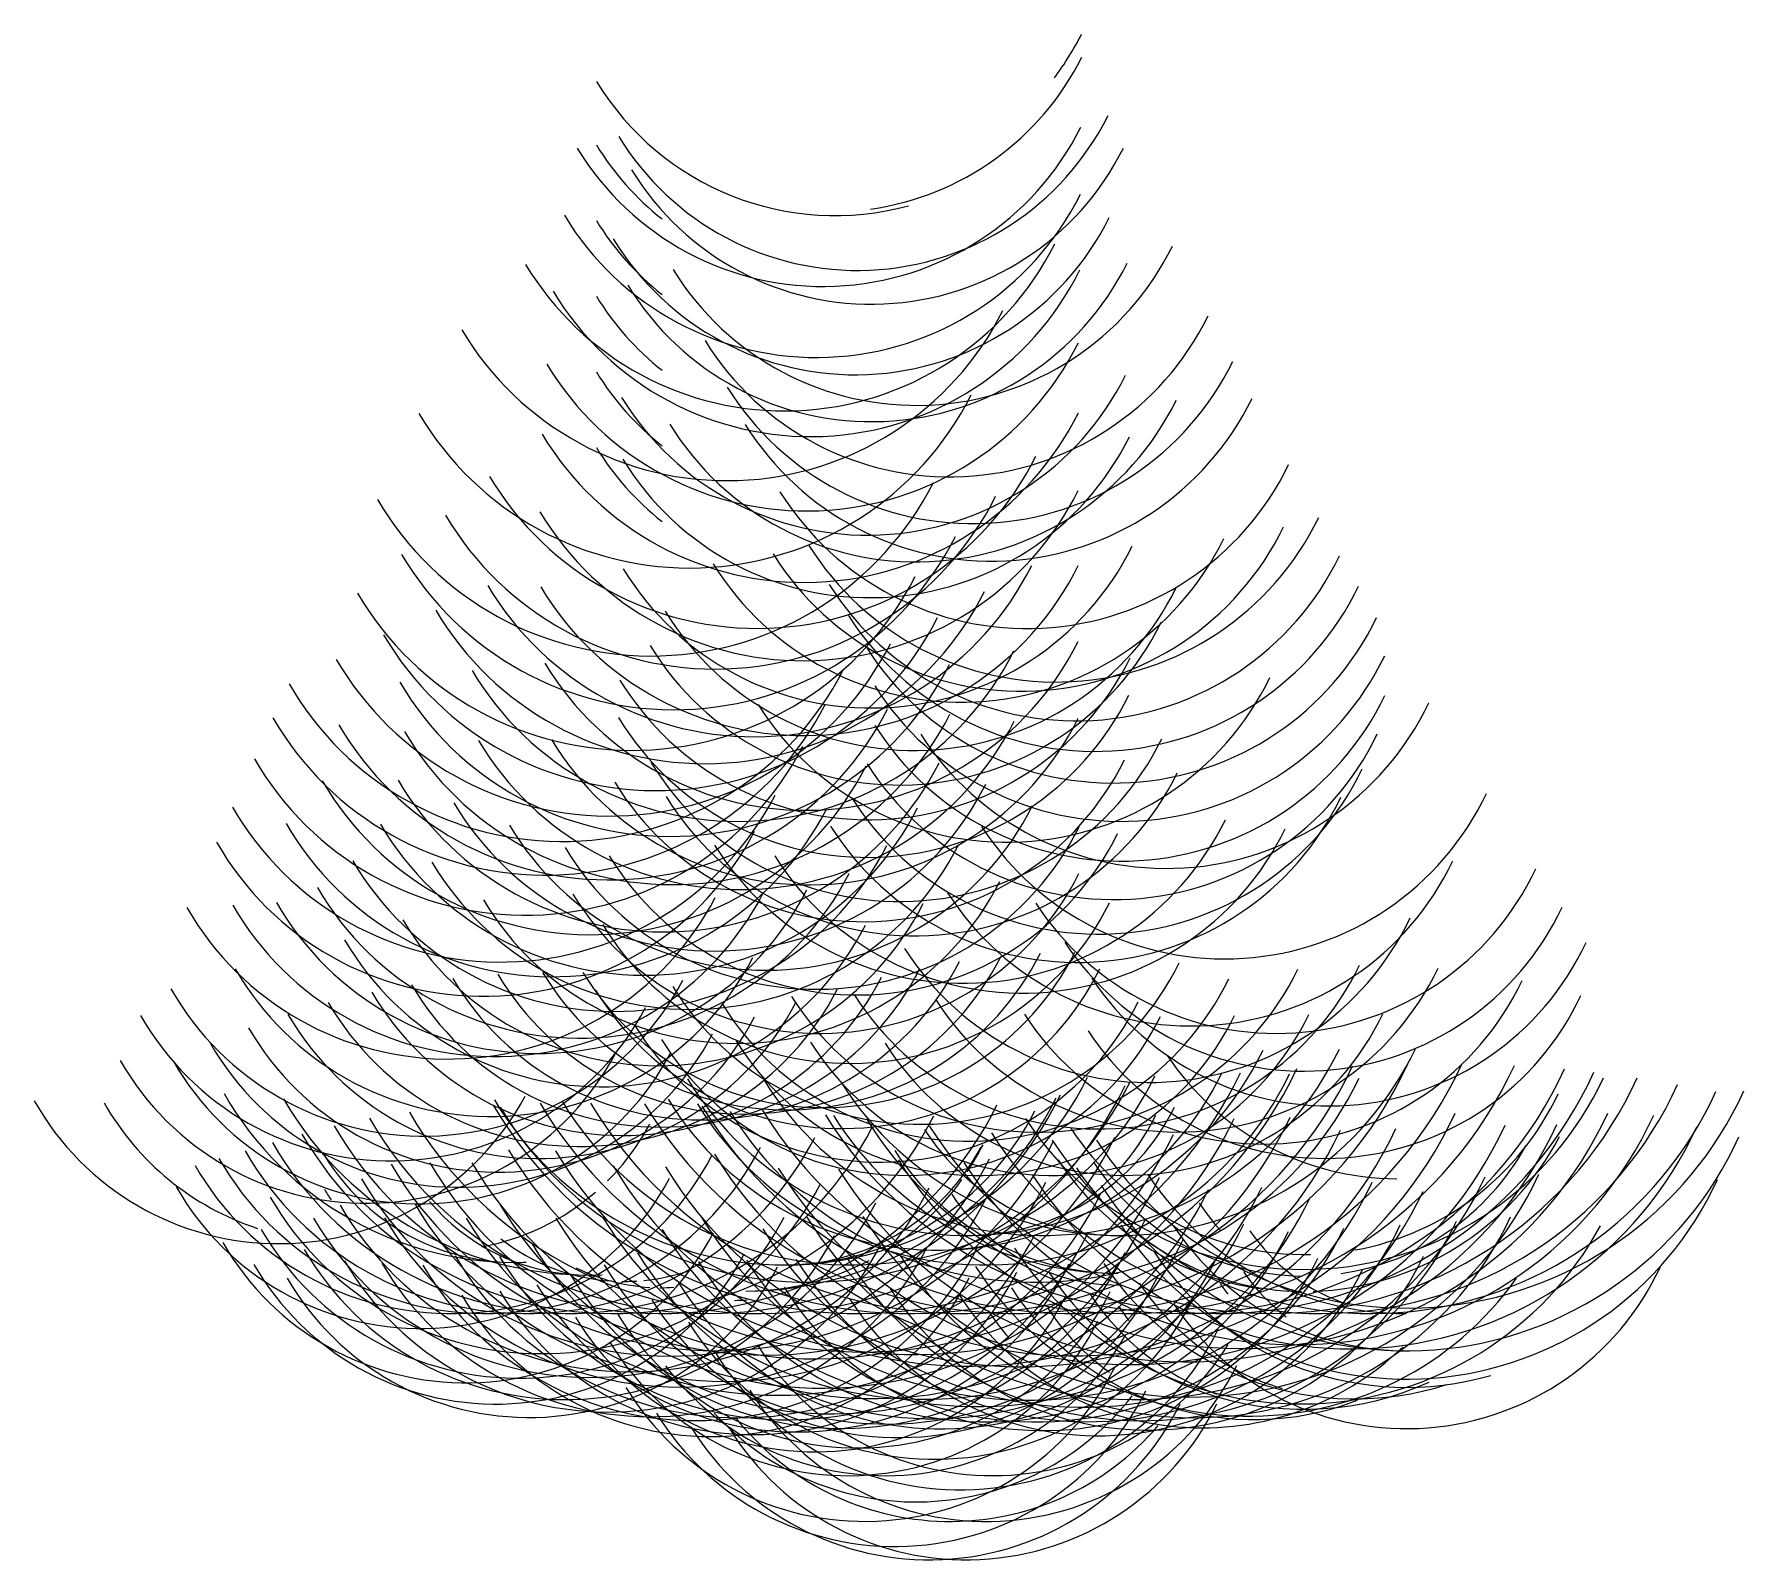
# Model space of a CAD drawing. Extents: x -0.49 to 2.94, y -0.41 to 2.65.
import ezdxf

# ---------------------------------------------------------------- set-up
doc = ezdxf.new("R2010")
doc.units = 0

msp = doc.modelspace()

# ---------------------------------------------------------------- linework, layer by layer
at = {"layer": 'drawinglayer'}
for centre, radius, start, end in [((1.1082, 2.9041), 0.5585, 322.884, 333.446), ((1.1067, 2.8588), 0.5606, 278.0214, 333.4497), ((1.1138, 2.8507), 0.5602, 211.3291, 285.2328), ((1.1587, 2.7418), 0.5612, 211.4437, 333.5286), ((1.0897, 2.7256), 0.5772, 211.2718, 333.4739), ((1.1123, 2.7233), 0.559, 211.3291, 231.8313), ((1.1866, 2.677), 0.5641, 211.501, 333.5783), ((1.0765, 2.5971), 0.5911, 211.1572, 333.4956), ((1.1123, 2.5716), 0.559, 211.3291, 231.8313), ((1.1542, 2.5401), 0.5688, 211.3864, 333.5445), ((1.0121, 2.5046), 0.6058, 210.9853, 333.4436), ((1.2766, 2.4826), 0.5727, 211.6156, 333.7355), ((1.1864, 2.4499), 0.5727, 211.4437, 333.6035), ((1.0647, 2.4505), 0.6032, 211.0999, 333.5141), ((1.1123, 2.4198), 0.559, 211.3291, 231.8313), ((0.897, 2.378), 0.6191, 210.7562, 333.3109), ((1.3436, 2.3436), 0.5771, 211.7302, 333.8456), ((1.0567, 2.307), 0.6088, 211.0999, 333.5191), ((1.39, 2.2527), 0.58, 211.8448, 333.9211), ((1.1123, 2.2681), 0.559, 211.3291, 231.8313), ((1.1786, 2.2275), 0.5779, 211.4437, 333.6075), ((0.8225, 2.2153), 0.6316, 210.5843, 333.2355), ((1.2767, 2.177), 0.5809, 211.6156, 333.7599), ((1.4272, 2.1791), 0.5816, 211.9021, 333.9792), ((1.0519, 2.1688), 0.614, 211.0426, 333.5276), ((1.1123, 2.1163), 0.559, 211.3291, 231.8313), ((1.1834, 2.1051), 0.5809, 211.4437, 333.6234), ((0.9574, 2.0875), 0.6249, 210.8135, 333.4192), ((1.4981, 2.0462), 0.5838, 212.0167, 334.0869), ((0.744, 2.0427), 0.6355, 210.4124, 333.1273), ((0.8736, 2.0101), 0.6291, 210.6416, 333.3053), ((1.0496, 2.0138), 0.6161, 211.0426, 333.5302), ((1.5568, 1.9402), 0.5852, 212.1313, 334.1741), ((0.7897, 1.9326), 0.6332, 210.527, 333.1905), ((1.4862, 1.9225), 0.5859, 212.0167, 334.0759), ((1.1865, 1.8865), 0.5836, 211.4437, 333.6358), ((1.3671, 1.9007), 0.5859, 211.7875, 333.9053), ((0.9515, 1.8676), 0.6224, 210.8135, 333.4027), ((1.0505, 1.863), 0.6154, 211.0426, 333.5296), ((1.5976, 1.863), 0.5859, 212.2459, 334.2337), ((0.7059, 1.8552), 0.6373, 210.3551, 333.0746), ((1.2722, 1.8036), 0.5859, 211.5583, 333.7679), ((1.6356, 1.8018), 0.5859, 212.3032, 334.2872), ((0.8528, 1.819), 0.6278, 210.6416, 333.2702), ((0.7542, 1.7704), 0.6332, 210.4124, 333.1363), ((1.2422, 1.7343), 0.5859, 211.501, 333.7242), ((1.6715, 1.7382), 0.5859, 212.3604, 334.3373), ((0.6604, 1.7194), 0.6332, 210.2405, 332.9921), ((0.9181, 1.6953), 0.6198, 210.7562, 333.3447), ((1.0543, 1.7084), 0.6107, 211.0999, 333.5211), ((1.6876, 1.6614), 0.5859, 212.4177, 334.3598), ((0.5667, 1.6683), 0.6332, 210.0686, 332.8464), ((0.782, 1.674), 0.6286, 210.527, 333.1648), ((1.1815, 1.6636), 0.5849, 211.3864, 333.6323), ((1.4575, 1.6211), 0.5875, 211.9594, 334.0398), ((0.5327, 1.5987), 0.631, 210.0113, 332.7864), ((1.1786, 1.5881), 0.5848, 211.3864, 333.6279), ((1.688, 1.5817), 0.5859, 212.4177, 334.3603), ((1.7775, 1.5651), 0.584, 212.5896, 334.4791), ((0.6601, 1.5855), 0.6273, 210.2978, 332.9737), ((0.7875, 1.5724), 0.6237, 210.527, 333.1583), ((0.925, 1.5517), 0.613, 210.8135, 333.3345), ((1.0612, 1.5514), 0.6032, 211.0999, 333.509), ((1.2435, 1.5006), 0.5859, 211.501, 333.726), ((1.6727, 1.5045), 0.5859, 212.3604, 334.339), ((0.492, 1.5139), 0.6267, 209.954, 332.7094), ((0.6224, 1.47), 0.6218, 210.2405, 332.8985), ((0.7702, 1.4726), 0.6189, 210.527, 333.1174), ((1.1705, 1.4584), 0.5842, 211.3864, 333.614), ((1.2742, 1.4318), 0.5859, 211.5583, 333.7707), ((1.6428, 1.4352), 0.5859, 212.3032, 334.2971), ((0.8722, 1.4243), 0.6089, 210.7562, 333.2427), ((1.8952, 1.3804), 0.5807, 212.8761, 334.6312), ((0.4427, 1.4134), 0.6201, 209.8967, 332.6113), ((0.5465, 1.3813), 0.6174, 210.1259, 332.7666), ((0.7314, 1.3814), 0.6145, 210.4697, 333.0446), ((0.9742, 1.3759), 0.599, 210.9281, 333.3666), ((1.6002, 1.3784), 0.5859, 212.2459, 334.2373), ((1.0762, 1.3276), 0.589, 211.1572, 333.4891), ((1.3701, 1.3365), 0.5859, 211.7875, 333.9096), ((0.4067, 1.3395), 0.6149, 209.8394, 332.5383), ((0.8237, 1.3012), 0.6028, 210.6416, 333.1505), ((1.1582, 1.3101), 0.5828, 211.3864, 333.5918), ((1.4894, 1.3169), 0.5859, 212.0167, 334.0805), ((0.6736, 1.3051), 0.6108, 210.3551, 332.9445), ((1.828, 1.2461), 0.5809, 212.7042, 334.54), ((0.6009, 1.2488), 0.6081, 210.2405, 332.8234), ((1.0838, 1.2299), 0.5798, 211.2145, 333.4728), ((1.9982, 1.2258), 0.5755, 213.1053, 334.7564), ((0.431, 1.21), 0.6062, 209.954, 332.5505), ((0.5182, 1.2164), 0.6065, 210.0686, 332.6891), ((0.916, 1.2211), 0.591, 210.8708, 333.2552), ((0.338, 1.203), 0.6042, 209.7821, 332.396), ((0.7596, 1.181), 0.5956, 210.5843, 333.0309), ((1.1437, 1.1709), 0.5809, 211.3291, 333.5649), ((2.0535, 1.1472), 0.5727, 213.2199, 334.8231), ((0.6441, 1.1389), 0.5958, 210.3551, 332.8535), ((1.7429, 1.1326), 0.5809, 212.5323, 334.4223), ((2.1042, 1.0739), 0.5692, 213.3345, 334.8812), ((0.4236, 1.0756), 0.592, 209.954, 332.4953), ((0.8455, 1.0569), 0.5803, 210.7562, 333.1163), ((0.9317, 1.0651), 0.5766, 210.9281, 333.2357), ((1.0155, 1.0673), 0.5705, 211.0999, 333.3434), ((1.09, 1.0653), 0.564, 211.2718, 333.4353), ((1.2827, 1.0487), 0.5809, 211.6156, 333.7686), ((0.2901, 1.0298), 0.5855, 209.7248, 332.2614), ((0.6874, 1.0291), 0.5836, 210.4697, 332.8834), ((0.765, 1.0445), 0.5822, 210.6416, 332.9988), ((1.1271, 1.0373), 0.578, 211.3291, 333.5317), ((1.3813, 1.0149), 0.5809, 211.7875, 333.9113), ((1.5189, 1.0332), 0.5813, 212.074, 334.109), ((1.6423, 1.0391), 0.5806, 212.3604, 334.2809), ((1.8016, 1.03), 0.5776, 212.7042, 334.4938), ((1.9734, 1.0009), 0.5727, 213.048, 334.715), ((0.6004, 1.0065), 0.5831, 210.2978, 332.7468), ((2.0953, 0.9671), 0.5676, 213.3345, 334.8647), ((0.2229, 0.9722), 0.5777, 209.6675, 332.1285), ((0.5191, 0.9808), 0.5816, 210.1832, 332.6148), ((1.2035, 0.9698), 0.5778, 211.4437, 333.6435), ((1.4009, 0.9376), 0.5722, 211.9021, 333.9139), ((1.5487, 0.9376), 0.5722, 212.1886, 334.1248), ((1.6965, 0.9376), 0.5722, 212.475, 334.3326), ((0.4387, 0.9507), 0.5788, 210.0113, 332.4789), ((1.2531, 0.9376), 0.5722, 211.5583, 333.6998), ((0.3592, 0.916), 0.5745, 209.8967, 332.3388), ((1.5309, 0.9038), 0.6589, 211.8448, 334.3534), ((1.683, 0.9038), 0.6589, 212.1886, 334.5659), ((0.1727, 0.8759), 0.5665, 209.6102, 332.0123), ((0.2807, 0.8775), 0.5694, 209.7821, 332.1969), ((1.3675, 0.9553), 0.867, 210.8708, 334.7389), ((1.4757, 0.957), 0.8687, 211.0426, 334.8954), ((1.3789, 0.9038), 0.6589, 211.5583, 334.1374), ((1.5861, 0.9539), 0.8656, 211.2718, 335.0391), ((1.698, 0.9455), 0.8572, 211.5583, 335.1676), ((2.2422, 0.9146), 0.5559, 213.7355, 269.7766), ((1.1599, 0.9383), 0.85, 210.527, 334.3923), ((1.0129, 0.8634), 0.6776, 210.7562, 333.6598), ((1.0598, 0.8701), 0.7189, 210.7562, 333.8529), ((1.2625, 0.9491), 0.8608, 210.6416, 334.5717), ((1.1469, 0.8634), 0.6776, 211.0426, 333.8573), ((1.3197, 0.8499), 0.6345, 211.501, 333.9805), ((1.4149, 0.8634), 0.6776, 211.5583, 334.2442), ((1.5154, 0.8701), 0.7189, 211.6156, 334.508), ((1.8106, 0.9315), 0.8432, 211.8448, 335.279), ((1.8807, 0.9189), 0.8306, 212.0167, 335.3365), ((1.9862, 0.8975), 0.8092, 212.3032, 335.415), ((2.0524, 0.8404), 0.6637, 212.9334, 335.0827), ((-0.0028, 0.7903), 0.5617, 209.3238, 331.7076), ((0.4727, 0.8643), 0.6735, 209.7821, 271.7049), ((0.6188, 0.8711), 0.7056, 209.954, 272.2359), ((0.8601, 0.8749), 0.7866, 210.1259, 333.7606), ((0.9633, 0.9025), 0.8142, 210.2405, 333.9976), ((0.9322, 0.8309), 0.6976, 270.1719, 333.5996), ((2.0887, 0.8737), 0.7854, 212.5896, 335.4816), ((2.1879, 0.8489), 0.7606, 212.8761, 335.5403), ((2.2598, 0.8418), 0.7426, 213.1053, 335.5825), ((2.0556, 0.768), 0.5614, 280.3705, 334.7937), ((0.1273, 0.7832), 0.5515, 209.553, 251.8233), ((0.6681, 0.8085), 0.7202, 210.0113, 333.2681), ((0.7625, 0.8433), 0.755, 210.0686, 333.5179), ((1.2716, 0.8419), 0.836, 210.7562, 334.5104), ((1.5926, 0.8473), 0.844, 211.3864, 334.9842), ((1.0129, 0.7473), 0.5614, 271.547, 333.3125), ((1.683, 0.8453), 0.6763, 212.1313, 269.8279), ((1.9265, 0.8286), 0.8105, 212.1886, 335.3393), ((1.3197, 0.7037), 0.4884, 270.573, 333.5501), ((2.0377, 0.8147), 0.7891, 212.475, 335.4249), ((1.3789, 0.7089), 0.464, 271.7762, 333.5649), ((0.5782, 0.7728), 0.6844, 209.954, 333.0204), ((1.0733, 0.7962), 0.7989, 210.527, 334.1132), ((1.1697, 0.8371), 0.826, 210.5843, 334.3343), ((0.3184, 0.6946), 0.4802, 314.9199, 331.9853), ((1.3786, 0.8109), 0.8283, 210.9853, 334.6394), ((1.4855, 0.8138), 0.8322, 211.2145, 334.801), ((1.7054, 0.815), 0.8291, 211.6729, 335.0951), ((1.8166, 0.8112), 0.82, 211.9021, 335.2193), ((1.683, 0.7089), 0.464, 212.8188, 269.8301), ((2.1491, 0.7785), 0.761, 212.8188, 335.4906), ((2.0556, 0.768), 0.5614, 213.2772, 271.1715), ((0.4149, 0.7073), 0.619, 209.8394, 332.5638), ((0.4943, 0.7389), 0.6506, 209.8967, 332.786), ((0.4727, 0.6402), 0.4494, 210.4697, 265.5094), ((0.8749, 0.7686), 0.7548, 210.2978, 333.6867), ((0.9741, 0.785), 0.78, 210.3551, 333.9103), ((1.0129, 0.6311), 0.4453, 271.547, 332.0076), ((1.683, 0.7024), 0.5334, 212.5896, 269.8294), ((0.9322, 0.6695), 0.5362, 326.379, 333.1159), ((2.2598, 0.7456), 0.7321, 213.1626, 335.5524), ((2.0501, 0.7166), 0.5844, 272.1772, 332.1134), ((2.0556, 0.6706), 0.5071, 278.3079, 330.9915), ((0.3429, 0.6794), 0.5911, 209.8394, 332.3635), ((0.7827, 0.7194), 0.7165, 210.2405, 333.4318), ((2.0501, 0.7166), 0.5844, 213.2199, 261.7473), ((2.0575, 0.6827), 0.5504, 213.3345, 269.1088), ((2.0556, 0.6706), 0.5071, 213.4491, 269.1044), ((0.2821, 0.6231), 0.5646, 209.7821, 332.1845), ((0.5252, 0.6365), 0.6287, 210.0113, 332.7675), ((0.8919, 0.6716), 0.7194, 210.4124, 333.6051), ((1.0883, 0.6906), 0.752, 210.6989, 333.994), ((1.4993, 0.68), 0.7656, 211.4437, 334.6232), ((1.7151, 0.6905), 0.7748, 211.8448, 334.9492), ((1.8243, 0.6934), 0.7727, 212.074, 335.0916), ((0.9322, 0.6695), 0.5362, 301.7419, 324.3896), ((2.2598, 0.6425), 0.6857, 213.3345, 335.4199), ((2.2598, 0.71), 0.6217, 213.5064, 269.8398), ((0.6229, 0.6026), 0.6423, 210.1832, 332.9614), ((0.4874, 0.5721), 0.4618, 210.4697, 213.6023), ((0.7022, 0.6441), 0.6726, 210.1832, 333.1758), ((0.8026, 0.6272), 0.6865, 210.3551, 333.3709), ((0.6188, 0.5827), 0.4173, 220.21, 266.0372), ((0.9967, 0.6478), 0.7235, 210.5843, 333.7736), ((0.3184, 0.6946), 0.4802, 280.3705, 310.9217), ((1.1927, 0.6623), 0.7447, 210.9281, 334.1242), ((1.2924, 0.6682), 0.7518, 211.0999, 334.289), ((1.3993, 0.642), 0.7405, 211.3291, 334.4078), ((1.6103, 0.6549), 0.7545, 211.7302, 334.745), ((1.683, 0.5456), 0.4001, 212.9907, 269.8308), ((2.2598, 0.5895), 0.5012, 213.9074, 221.9404), ((0.4803, 0.5566), 0.598, 210.0686, 332.6034), ((1.1077, 0.5877), 0.7008, 210.8708, 333.8692), ((1.835, 0.5789), 0.6995, 212.3604, 334.893), ((0.3723, 0.5108), 0.5614, 209.954, 332.32), ((0.573, 0.5219), 0.6063, 210.1832, 332.7744), ((0.921, 0.5411), 0.6619, 210.6416, 333.4754), ((1.0179, 0.5475), 0.6725, 210.8135, 333.6518), ((1.3095, 0.5705), 0.6933, 211.3291, 334.1398), ((1.4147, 0.546), 0.675, 211.5583, 334.2361), ((1.5174, 0.5546), 0.6835, 211.7302, 334.4067), ((1.6222, 0.5632), 0.6919, 211.9594, 334.578), ((1.7283, 0.5714), 0.698, 212.1313, 334.7426), ((2.0477, 0.591), 0.684, 212.8761, 331.473), ((2.2598, 0.5749), 0.5614, 213.7355, 269.8404), ((2.2598, 0.4689), 0.3806, 214.3085, 249.9098), ((0.4339, 0.4681), 0.5614, 210.0686, 332.4185), ((0.6584, 0.5033), 0.6125, 210.2978, 332.9261), ((0.7427, 0.5053), 0.6239, 210.4124, 333.0905), ((0.8333, 0.5079), 0.6344, 210.5843, 333.2603), ((0.6913, 0.5558), 0.403, 231.9556, 266.2983), ((1.127, 0.4916), 0.6338, 211.1572, 333.6973), ((1.2172, 0.5295), 0.6629, 211.2145, 333.916), ((2.2598, 0.5478), 0.6075, 213.5637, 286.1249), ((0.5003, 0.4412), 0.5614, 210.1832, 332.5238), ((0.9491, 0.4375), 0.592, 210.9281, 333.3079), ((0.4727, 0.6402), 0.4494, 269.5989, 272.708), ((1.0378, 0.4603), 0.6095, 211.0426, 333.4929), ((0.7649, 0.5252), 0.3851, 243.7585, 266.5636), ((0.6913, 0.5558), 0.403, 275.5004, 288.7147), ((1.3256, 0.4748), 0.6179, 211.5583, 333.9398), ((0.9322, 0.6695), 0.5362, 272.2918, 297.7221), ((1.5304, 0.4657), 0.6123, 212.0167, 334.2159), ((1.641, 0.4317), 0.5886, 212.3032, 334.3027), ((1.7411, 0.4667), 0.6122, 212.4177, 334.5105), ((1.9454, 0.537), 0.6545, 212.7615, 324.7459), ((2.0529, 0.5072), 0.6109, 213.1053, 294.365), ((2.1564, 0.5205), 0.6033, 213.3345, 287.7685), ((2.2598, 0.4189), 0.5614, 213.7355, 335.066), ((2.2598, 0.3957), 0.3961, 214.2512, 232.3645), ((0.8639, 0.4227), 0.5812, 210.8135, 333.1469), ((0.6188, 0.5827), 0.4173, 270.1146, 273.22), ((0.6913, 0.5558), 0.403, 269.3697, 273.4736), ((1.2405, 0.4198), 0.5804, 211.5583, 333.7055), ((0.7649, 0.5252), 0.3851, 269.5989, 273.7295), ((1.953, 0.455), 0.5793, 212.9907, 291.0464), ((2.1564, 0.4368), 0.5196, 213.621, 253.672), ((2.2598, 0.4021), 0.4518, 214.0793, 217.5265), ((1.0728, 0.3723), 0.5614, 211.2718, 333.402), ((1.1588, 0.3842), 0.5656, 211.4437, 333.5419), ((1.3127, 0.375), 0.579, 211.6729, 333.8064), ((0.911, 0.4677), 0.3529, 267.0779, 267.0884), ((0.911, 0.4677), 0.3529, 270.1146, 274.2364), ((1.8503, 0.4386), 0.5795, 212.7615, 314.0105), ((2.0529, 0.4082), 0.5119, 213.4491, 250.0885), ((1.1393, 0.3229), 0.5598, 211.3864, 333.4958), ((1.8453, 0.3698), 0.5061, 212.9907, 220.854), ((1.9473, 0.3679), 0.488, 213.2772, 234.5119), ((2.0477, 0.3458), 0.4388, 213.6782, 218.1895), ((1.2145, 0.3149), 0.5518, 216.9441, 330.724), ((1.3648, 0.3109), 0.5761, 211.7875, 333.8732), ((1.4297, 0.3186), 0.5554, 212.0167, 328.243), ((1.1731, 0.2328), 0.5614, 211.4437, 333.5505), ((1.4169, 0.2304), 0.5591, 211.9594, 333.8981), ((1.2336, 0.1825), 0.5614, 211.5583, 333.6393), ((1.3022, 0.1554), 0.5611, 211.7302, 333.7382), ((1.2757, 0.2592), 0.5487, 222.5018, 322.2102), ((1.3767, 0.1542), 0.5599, 211.8448, 333.8427), ((1.3445, 0.2202), 0.5489, 218.3192, 319.4723)]:
    msp.add_arc(centre, radius, start, end, dxfattribs=at)

doc.saveas('drawing.dxf')
